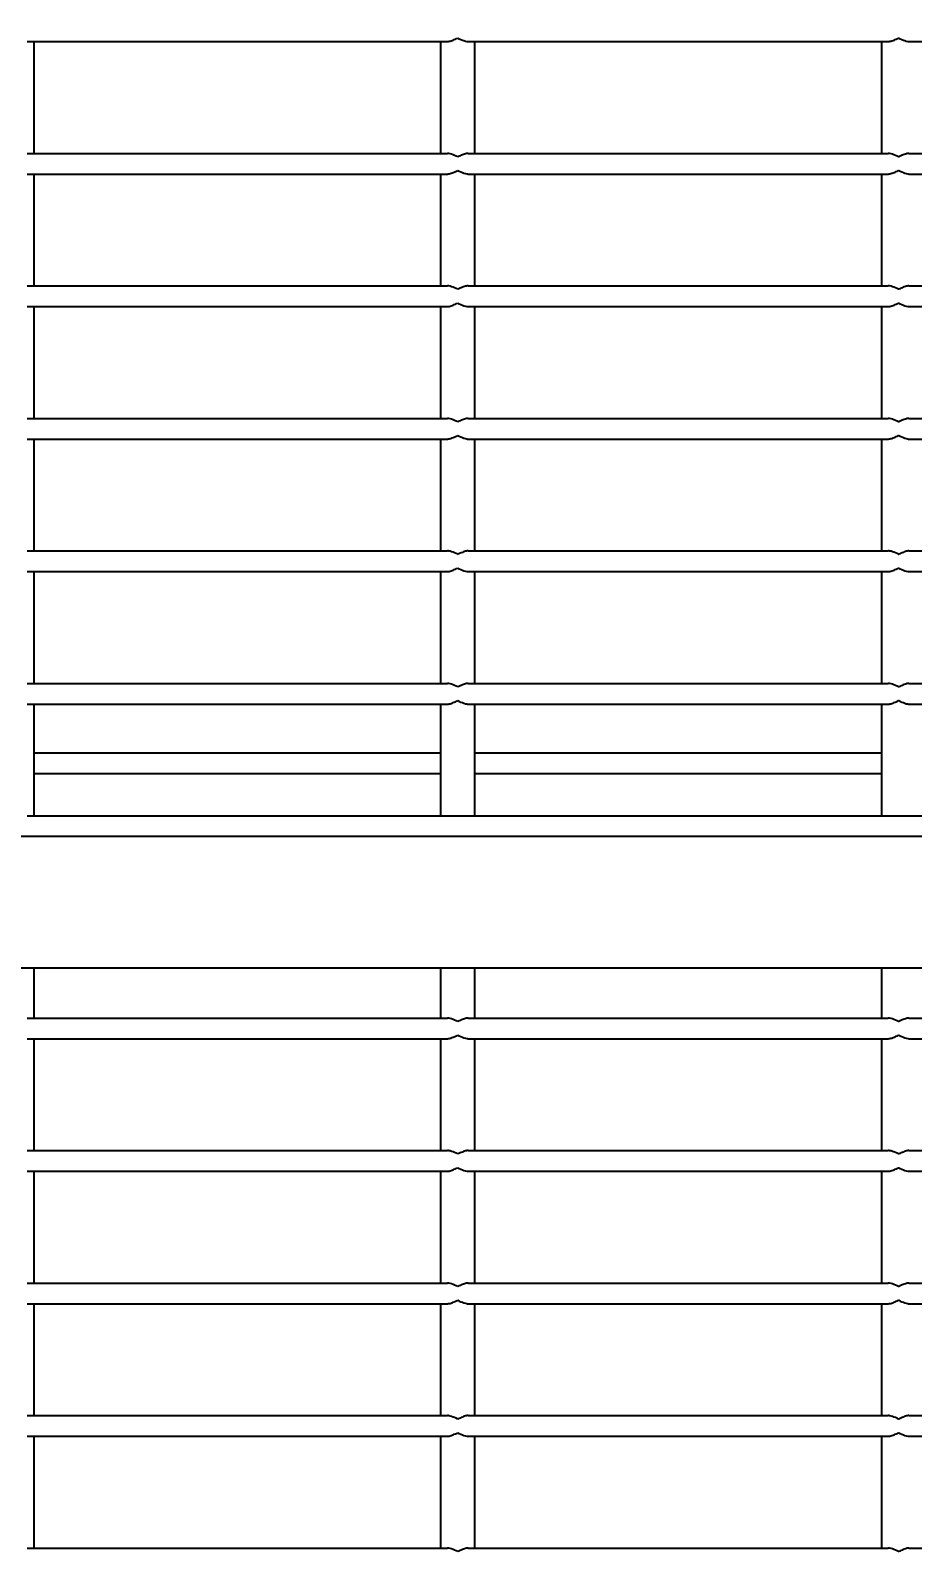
# Model space of a CAD drawing. Header units: millimetres. Extents: x 1293 to 41893, y 1011 to 26911.
# Drawn here: x 16412.8 to 16616, y 12370.5 to 12722.7 of the extents above; entities that cross this region are included whole.
import ezdxf

# ---------------------------------------------------------------- set-up
doc = ezdxf.new("R2010")
doc.units = ezdxf.units.MM
doc.header["$LTSCALE"] = 50
doc.layers.add('CAPA_1', color=7, linetype='Continuous')
doc.layers.add('PASILLOS', color=2, linetype='Continuous')
doc.styles.add('SLDTEXTSTYLE0', font='TXT', dxfattribs={"width": 0.75})
doc.dimstyles.new('SLDDIMSTYLE0', dxfattribs={"dimtxt": 100, "dimasz": 100, "dimexe": 0, "dimexo": 0.0625, "dimgap": 25, "dimtad": 2, "dimdec": 0, "dimrnd": 1e-09, "dimzin": 12, "dimdsep": 46, "dimtxsty": 'SLDTEXTSTYLE0', "dimsah": 1, "dimcen": 0.09, "dimadec": 0, "dimazin": 3, "dimtfac": 1, "dimtdec": 0, "dimtofl": 0, "dimtmove": 0, "dimatfit": 3, "dimfxl": 1, "dimfrac": 2, "dimtolj": 1, "dimtzin": 12, "dimarcsym": 0})

# ---------------------------------------------------------------- blocks, each defined once
blk = doc.blocks.new('_D_16')
at = {"layer": 'CAPA_1', "transparency": 16777216}
for p, q in [((7974.69, 13667.35), (7974.69, 9974.87)), ((18069.94, 13667.83), (18069.94, 9974.87)), ((7974.69, 10024.87), (18069.94, 10024.87))]:
    blk.add_line(p, q, dxfattribs=at)
for points in [[(7974.69, 10024.87), (8074.69, 10009.48), (8074.69, 10040.25)], [(18069.94, 10024.87), (17969.94, 10040.25), (17969.94, 10009.48)]]:
    blk.add_solid(points, dxfattribs=at)
at = {"layer": 'CAPA_1', "transparency": 16777216, "insert": (12837.59, 10153.77), "char_height": 100, "attachment_point": 1, "style": 'SLDTEXTSTYLE0'}
blk.add_mtext('10095', dxfattribs=at)

msp = doc.modelspace()

# ---------------------------------------------------------------- linework, layer by layer
at = {"layer": 'PASILLOS', "linetype": 'Continuous', "lineweight": 25}
for p, q in [((16412.0240732, 12720.1365573), (16508.8615732, 12720.1365573)), ((16413.6115732, 12694.3590573), (16413.6115732, 12720.1365573)), ((16507.2740732, 12720.1365573), (16507.2740732, 12694.3590573)), ((16513.6240732, 12720.1365573), (16610.4615732, 12720.1365573)), ((16515.2115732, 12694.3590573), (16515.2115732, 12720.1365573)), ((16608.8740732, 12720.1365573), (16608.8740732, 12694.3590573)), ((16615.2240732, 12720.1365573), (16712.0615732, 12720.1365573)), ((16412.0240732, 12694.3590573), (16508.8615732, 12694.3590573)), ((16513.6240732, 12694.3590573), (16610.4615732, 12694.3590573)), ((16615.2240732, 12694.3590573), (16712.0615732, 12694.3590573)), ((16412.0240732, 12689.5965573), (16508.8615732, 12689.5965573)), ((16413.6115732, 12663.8190573), (16413.6115732, 12689.5965573)), ((16507.2740732, 12689.5965573), (16507.2740732, 12663.8190573)), ((16513.6240732, 12689.5965573), (16610.4615732, 12689.5965573)), ((16515.2115732, 12663.8190573), (16515.2115732, 12689.5965573)), ((16608.8740732, 12689.5965573), (16608.8740732, 12663.8190573)), ((16615.2240732, 12689.5965573), (16712.0615732, 12689.5965573)), ((16412.0240732, 12663.8190573), (16508.8615732, 12663.8190573)), ((16513.6240732, 12663.8190573), (16610.4615732, 12663.8190573)), ((16615.2240732, 12663.8190573), (16712.0615732, 12663.8190573)), ((16412.0240732, 12659.0565573), (16508.8615732, 12659.0565573)), ((16413.6115732, 12633.2790573), (16413.6115732, 12659.0565573)), ((16507.2740732, 12659.0565573), (16507.2740732, 12633.2790573)), ((16513.6240732, 12659.0565573), (16610.4615732, 12659.0565573)), ((16515.2115732, 12633.2790573), (16515.2115732, 12659.0565573)), ((16608.8740732, 12659.0565573), (16608.8740732, 12633.2790573)), ((16615.2240732, 12659.0565573), (16712.0615732, 12659.0565573)), ((16412.0240732, 12633.2790573), (16508.8615732, 12633.2790573)), ((16513.6240732, 12633.2790573), (16610.4615732, 12633.2790573)), ((16615.2240732, 12633.2790573), (16712.0615732, 12633.2790573)), ((16412.0240732, 12628.5165573), (16508.8615732, 12628.5165573)), ((16413.6115732, 12602.7390573), (16413.6115732, 12628.5165573)), ((16507.2740732, 12628.5165573), (16507.2740732, 12602.7390573)), ((16513.6240732, 12628.5165573), (16610.4615732, 12628.5165573)), ((16515.2115732, 12602.7390573), (16515.2115732, 12628.5165573)), ((16608.8740732, 12628.5165573), (16608.8740732, 12602.7390573)), ((16615.2240732, 12628.5165573), (16712.0615732, 12628.5165573)), ((16412.0240732, 12602.7390573), (16508.8615732, 12602.7390573)), ((16513.6240732, 12602.7390573), (16610.4615732, 12602.7390573)), ((16615.2240732, 12602.7390573), (16712.0615732, 12602.7390573)), ((16412.0240732, 12597.9765573), (16508.8615732, 12597.9765573)), ((16413.6115732, 12572.1990573), (16413.6115732, 12597.9765573)), ((16507.2740732, 12597.9765573), (16507.2740732, 12572.1990573)), ((16513.6240732, 12597.9765573), (16610.4615732, 12597.9765573)), ((16515.2115732, 12572.1990573), (16515.2115732, 12597.9765573)), ((16608.8740732, 12597.9765573), (16608.8740732, 12572.1990573)), ((16615.2240732, 12597.9765573), (16712.0615732, 12597.9765573)), ((16412.0240732, 12572.1990573), (16508.8615732, 12572.1990573)), ((16513.6240732, 12572.1990573), (16610.4615732, 12572.1990573)), ((16615.2240732, 12572.1990573), (16712.0615732, 12572.1990573)), ((16412.0240732, 12567.4365573), (16508.8615732, 12567.4365573)), ((16413.6115732, 12541.6590573), (16413.6115732, 12567.4365573)), ((16507.2740732, 12567.4365573), (16507.2740732, 12541.6590573)), ((16513.6240732, 12567.4365573), (16610.4615732, 12567.4365573)), ((16515.2115732, 12541.6590573), (16515.2115732, 12567.4365573)), ((16608.8740732, 12567.4365573), (16608.8740732, 12541.6590573)), ((16615.2240732, 12567.4365573), (16712.0615732, 12567.4365573)), ((16413.6115732, 12556.1657243), (16507.2740732, 12556.1657243)), ((16515.2115732, 12556.1657243), (16608.8740732, 12556.1657243)), ((16413.6115732, 12551.4032243), (16507.2740732, 12551.4032243)), ((16515.2115732, 12551.4032243), (16608.8740732, 12551.4032243)), ((16412.0240732, 12541.6590573), (16508.8615732, 12541.6590573)), ((16508.8615732, 12541.6590573), (16513.6240732, 12541.6590573)), ((16513.6240732, 12541.6590573), (16610.4615732, 12541.6590573)), ((16610.4615732, 12541.6590573), (16615.2240732, 12541.6590573)), ((16615.2240732, 12541.6590573), (16712.0615732, 12541.6590573)), ((17041.4678232, 12536.8965573), (16285.8178232, 12536.8965573)), ((17041.4678232, 12506.5790573), (16285.8178232, 12506.5790573)), ((16413.6115732, 12495.0857243), (16413.6115732, 12506.5790573)), ((16507.2740732, 12506.5790573), (16507.2740732, 12495.0857243)), ((16515.2115732, 12495.0857243), (16515.2115732, 12506.5790573)), ((16608.8740732, 12506.5790573), (16608.8740732, 12495.0857243)), ((16412.0240732, 12495.0857243), (16508.8615732, 12495.0857243)), ((16513.6240732, 12495.0857243), (16610.4615732, 12495.0857243)), ((16615.2240732, 12495.0857243), (16712.0615732, 12495.0857243)), ((16412.0240732, 12490.3232243), (16508.8615732, 12490.3232243)), ((16413.6115732, 12464.5457243), (16413.6115732, 12490.3232243)), ((16507.2740732, 12490.3232243), (16507.2740732, 12464.5457243)), ((16513.6240732, 12490.3232243), (16610.4615732, 12490.3232243)), ((16515.2115732, 12464.5457243), (16515.2115732, 12490.3232243)), ((16608.8740732, 12490.3232243), (16608.8740732, 12464.5457243)), ((16615.2240732, 12490.3232243), (16712.0615732, 12490.3232243)), ((16412.0240732, 12464.5457243), (16508.8615732, 12464.5457243)), ((16513.6240732, 12464.5457243), (16610.4615732, 12464.5457243)), ((16615.2240732, 12464.5457243), (16712.0615732, 12464.5457243)), ((16412.0240732, 12459.7832243), (16508.8615732, 12459.7832243)), ((16413.6115732, 12434.0057243), (16413.6115732, 12459.7832243)), ((16507.2740732, 12459.7832243), (16507.2740732, 12434.0057243)), ((16513.6240732, 12459.7832243), (16610.4615732, 12459.7832243)), ((16515.2115732, 12434.0057243), (16515.2115732, 12459.7832243)), ((16608.8740732, 12459.7832243), (16608.8740732, 12434.0057243)), ((16615.2240732, 12459.7832243), (16712.0615732, 12459.7832243)), ((16412.0240732, 12434.0057243), (16508.8615732, 12434.0057243)), ((16513.6240732, 12434.0057243), (16610.4615732, 12434.0057243)), ((16615.2240732, 12434.0057243), (16712.0615732, 12434.0057243)), ((16412.0240732, 12429.2432243), (16508.8615732, 12429.2432243)), ((16413.6115732, 12403.4657243), (16413.6115732, 12429.2432243)), ((16507.2740732, 12429.2432243), (16507.2740732, 12403.4657243)), ((16513.6240732, 12429.2432243), (16610.4615732, 12429.2432243)), ((16515.2115732, 12403.4657243), (16515.2115732, 12429.2432243)), ((16608.8740732, 12429.2432243), (16608.8740732, 12403.4657243)), ((16615.2240732, 12429.2432243), (16712.0615732, 12429.2432243)), ((16412.0240732, 12403.4657243), (16508.8615732, 12403.4657243)), ((16513.6240732, 12403.4657243), (16610.4615732, 12403.4657243)), ((16615.2240732, 12403.4657243), (16712.0615732, 12403.4657243)), ((16412.0240732, 12398.7032243), (16508.8615732, 12398.7032243)), ((16413.6115732, 12372.9257243), (16413.6115732, 12398.7032243)), ((16507.2740732, 12398.7032243), (16507.2740732, 12372.9257243)), ((16513.6240732, 12398.7032243), (16610.4615732, 12398.7032243)), ((16515.2115732, 12372.9257243), (16515.2115732, 12398.7032243)), ((16608.8740732, 12398.7032243), (16608.8740732, 12372.9257243)), ((16615.2240732, 12398.7032243), (16712.0615732, 12398.7032243)), ((16412.0240732, 12372.9257243), (16508.8615732, 12372.9257243)), ((16513.6240732, 12372.9257243), (16610.4615732, 12372.9257243)), ((16615.2240732, 12372.9257243), (16712.0615732, 12372.9257243))]:
    msp.add_line(p, q, dxfattribs=at)
for points, knots in [([(16508.8615732, 12720.1365573), (16508.988376, 12720.1463994), (16509.4042281, 12720.1786769), (16510.2068173, 12720.470888), (16510.8838178, 12720.7697484), (16511.2389892, 12720.9285926), (16511.2428232, 12720.9303073)], [0, 0, 0, 0, 0.1723614537, 0.5652622384, 0.9953071929, 1, 1, 1, 1]), ([(16511.2428232, 12720.9303073), (16511.246657, 12720.9285927), (16511.7265646, 12720.7139714), (16512.439838, 12720.3955654), (16513.2238008, 12720.1610486), (16513.5249339, 12720.1426233), (16513.6240732, 12720.1365573)], [0, 0, 0, 0, 0.0046971273, 0.5879730074, 0.8643521995, 1, 1, 1, 1]), ([(16610.4615732, 12720.1365573), (16610.588376, 12720.1463994), (16611.0042281, 12720.1786769), (16611.8068173, 12720.470888), (16612.4838178, 12720.7697484), (16612.8389892, 12720.9285926), (16612.8428232, 12720.9303073)], [0, 0, 0, 0, 0.1723614537, 0.5652622384, 0.9953071929, 1, 1, 1, 1]), ([(16612.8428232, 12720.9303073), (16612.846657, 12720.9285927), (16613.3265646, 12720.7139714), (16614.039838, 12720.3955654), (16614.8238008, 12720.1610486), (16615.1249339, 12720.1426233), (16615.2240732, 12720.1365573)], [0, 0, 0, 0, 0.0046971273, 0.5879730074, 0.8643521995, 1, 1, 1, 1]), ([(16511.2428232, 12693.5653073), (16511.2389893, 12693.5670218), (16510.7590818, 12693.7816431), (16510.0458083, 12694.1000491), (16509.2618455, 12694.334566), (16508.9607124, 12694.3529913), (16508.8615732, 12694.3590573)], [0, 0, 0, 0, 0.0046971273, 0.5879730073, 0.8643521995, 1, 1, 1, 1]), ([(16513.6240732, 12694.3590573), (16513.4972703, 12694.3492151), (16513.0814182, 12694.3169377), (16512.278829, 12694.0247266), (16511.6018285, 12693.7258662), (16511.2466571, 12693.5670219), (16511.2428232, 12693.5653073)], [0, 0, 0, 0, 0.1723614537, 0.5652622384, 0.9953071929, 1, 1, 1, 1]), ([(16612.8428232, 12693.5653073), (16612.8389893, 12693.5670218), (16612.3590818, 12693.7816431), (16611.6458083, 12694.1000491), (16610.8618455, 12694.334566), (16610.5607124, 12694.3529913), (16610.4615732, 12694.3590573)], [0, 0, 0, 0, 0.0046971273, 0.5879730074, 0.8643521995, 1, 1, 1, 1]), ([(16615.2240732, 12694.3590573), (16615.0972703, 12694.3492151), (16614.6814182, 12694.3169377), (16613.878829, 12694.0247266), (16613.2018285, 12693.7258662), (16612.8466571, 12693.5670219), (16612.8428232, 12693.5653073)], [0, 0, 0, 0, 0.1723614537, 0.5652622384, 0.9953071929, 1, 1, 1, 1]), ([(16508.8615732, 12689.5965573), (16508.988376, 12689.6063994), (16509.4042281, 12689.6386769), (16510.2068173, 12689.930888), (16510.8838178, 12690.2297484), (16511.2389892, 12690.3885926), (16511.2428232, 12690.3903073)], [0, 0, 0, 0, 0.1723614537, 0.5652622384, 0.9953071929, 1, 1, 1, 1]), ([(16511.2428232, 12690.3903073), (16511.246657, 12690.3885927), (16511.7265646, 12690.1739714), (16512.439838, 12689.8555654), (16513.2238008, 12689.6210486), (16513.5249339, 12689.6026233), (16513.6240732, 12689.5965573)], [0, 0, 0, 0, 0.0046971273, 0.5879730074, 0.8643521995, 1, 1, 1, 1]), ([(16610.4615732, 12689.5965573), (16610.588376, 12689.6063994), (16611.0042281, 12689.6386769), (16611.8068173, 12689.930888), (16612.4838178, 12690.2297484), (16612.8389892, 12690.3885926), (16612.8428232, 12690.3903073)], [0, 0, 0, 0, 0.1723614537, 0.5652622384, 0.9953071929, 1, 1, 1, 1]), ([(16612.8428232, 12690.3903073), (16612.846657, 12690.3885927), (16613.3265646, 12690.1739714), (16614.039838, 12689.8555654), (16614.8238008, 12689.6210486), (16615.1249339, 12689.6026233), (16615.2240732, 12689.5965573)], [0, 0, 0, 0, 0.0046971273, 0.5879730074, 0.8643521995, 1, 1, 1, 1]), ([(16511.2428232, 12663.0253073), (16511.2389893, 12663.0270218), (16510.7590818, 12663.2416431), (16510.0458083, 12663.5600491), (16509.2618455, 12663.794566), (16508.9607124, 12663.8129913), (16508.8615732, 12663.8190573)], [0, 0, 0, 0, 0.0046971273, 0.5879730073, 0.8643521995, 1, 1, 1, 1]), ([(16513.6240732, 12663.8190573), (16513.4972703, 12663.8092151), (16513.0814182, 12663.7769377), (16512.278829, 12663.4847266), (16511.6018285, 12663.1858662), (16511.2466571, 12663.0270219), (16511.2428232, 12663.0253073)], [0, 0, 0, 0, 0.17236145369, 0.56526223838, 0.99530719289, 1, 1, 1, 1]), ([(16612.8428232, 12663.0253073), (16612.8389893, 12663.0270218), (16612.3590818, 12663.2416431), (16611.6458083, 12663.5600491), (16610.8618455, 12663.794566), (16610.5607124, 12663.8129913), (16610.4615732, 12663.8190573)], [0, 0, 0, 0, 0.0046971273, 0.5879730074, 0.8643521995, 1, 1, 1, 1]), ([(16615.2240732, 12663.8190573), (16615.0972703, 12663.8092151), (16614.6814182, 12663.7769377), (16613.878829, 12663.4847266), (16613.2018285, 12663.1858662), (16612.8466571, 12663.0270219), (16612.8428232, 12663.0253073)], [0, 0, 0, 0, 0.1723614537, 0.5652622384, 0.9953071929, 1, 1, 1, 1]), ([(16508.8615732, 12659.0565573), (16508.988376, 12659.0663994), (16509.4042281, 12659.0986769), (16510.2068173, 12659.390888), (16510.8838178, 12659.6897484), (16511.2389892, 12659.8485926), (16511.2428232, 12659.8503073)], [0, 0, 0, 0, 0.1723614537, 0.5652622384, 0.9953071929, 1, 1, 1, 1]), ([(16511.2428232, 12659.8503073), (16511.246657, 12659.8485927), (16511.7265646, 12659.6339714), (16512.439838, 12659.3155654), (16513.2238008, 12659.0810486), (16513.5249339, 12659.0626233), (16513.6240732, 12659.0565573)], [0, 0, 0, 0, 0.0046971273, 0.5879730074, 0.8643521995, 1, 1, 1, 1]), ([(16610.4615732, 12659.0565573), (16610.588376, 12659.0663994), (16611.0042281, 12659.0986769), (16611.8068173, 12659.390888), (16612.4838178, 12659.6897484), (16612.8389892, 12659.8485926), (16612.8428232, 12659.8503073)], [0, 0, 0, 0, 0.1723614537, 0.5652622384, 0.9953071929, 1, 1, 1, 1]), ([(16612.8428232, 12659.8503073), (16612.846657, 12659.8485927), (16613.3265646, 12659.6339714), (16614.039838, 12659.3155654), (16614.8238008, 12659.0810486), (16615.1249339, 12659.0626233), (16615.2240732, 12659.0565573)], [0, 0, 0, 0, 0.0046971273, 0.5879730074, 0.8643521995, 1, 1, 1, 1]), ([(16511.2428232, 12632.4853073), (16511.2389893, 12632.4870218), (16510.7590818, 12632.7016431), (16510.0458083, 12633.0200491), (16509.2618455, 12633.254566), (16508.9607124, 12633.2729913), (16508.8615732, 12633.2790573)], [0, 0, 0, 0, 0.0046971273, 0.5879730073, 0.8643521995, 1, 1, 1, 1]), ([(16513.6240732, 12633.2790573), (16513.4972703, 12633.2692151), (16513.0814182, 12633.2369377), (16512.278829, 12632.9447266), (16511.6018285, 12632.6458662), (16511.2466571, 12632.4870219), (16511.2428232, 12632.4853073)], [0, 0, 0, 0, 0.1723614537, 0.5652622384, 0.9953071929, 1, 1, 1, 1]), ([(16612.8428232, 12632.4853073), (16612.8389893, 12632.4870218), (16612.3590818, 12632.7016431), (16611.6458083, 12633.0200491), (16610.8618455, 12633.254566), (16610.5607124, 12633.2729913), (16610.4615732, 12633.2790573)], [0, 0, 0, 0, 0.0046971273, 0.5879730074, 0.8643521995, 1, 1, 1, 1]), ([(16615.2240732, 12633.2790573), (16615.0972703, 12633.2692151), (16614.6814182, 12633.2369377), (16613.878829, 12632.9447266), (16613.2018285, 12632.6458662), (16612.8466571, 12632.4870219), (16612.8428232, 12632.4853073)], [0, 0, 0, 0, 0.1723614537, 0.5652622384, 0.9953071929, 1, 1, 1, 1]), ([(16508.8615732, 12628.5165573), (16508.988376, 12628.5263994), (16509.4042281, 12628.5586769), (16510.2068173, 12628.850888), (16510.8838178, 12629.1497484), (16511.2389892, 12629.3085926), (16511.2428232, 12629.3103073)], [0, 0, 0, 0, 0.1723614537, 0.5652622384, 0.9953071929, 1, 1, 1, 1]), ([(16511.2428232, 12629.3103073), (16511.246657, 12629.3085927), (16511.7265646, 12629.0939714), (16512.439838, 12628.7755654), (16513.2238008, 12628.5410486), (16513.5249339, 12628.5226233), (16513.6240732, 12628.5165573)], [0, 0, 0, 0, 0.0046971273, 0.5879730074, 0.8643521995, 1, 1, 1, 1]), ([(16610.4615732, 12628.5165573), (16610.588376, 12628.5263994), (16611.0042281, 12628.5586769), (16611.8068173, 12628.850888), (16612.4838178, 12629.1497484), (16612.8389892, 12629.3085926), (16612.8428232, 12629.3103073)], [0, 0, 0, 0, 0.17236145372, 0.56526223842, 0.99530719289, 1, 1, 1, 1]), ([(16612.8428232, 12629.3103073), (16612.846657, 12629.3085927), (16613.3265646, 12629.0939714), (16614.039838, 12628.7755654), (16614.8238008, 12628.5410486), (16615.1249339, 12628.5226233), (16615.2240732, 12628.5165573)], [0, 0, 0, 0, 0.0046971273, 0.5879730074, 0.8643521995, 1, 1, 1, 1]), ([(16511.2428232, 12601.9453073), (16511.2389893, 12601.9470218), (16510.7590818, 12602.1616431), (16510.0458083, 12602.4800491), (16509.2618455, 12602.714566), (16508.9607124, 12602.7329913), (16508.8615732, 12602.7390573)], [0, 0, 0, 0, 0.0046971273, 0.5879730073, 0.8643521995, 1, 1, 1, 1]), ([(16513.6240732, 12602.7390573), (16513.4972703, 12602.7292151), (16513.0814182, 12602.6969377), (16512.278829, 12602.4047266), (16511.6018285, 12602.1058662), (16511.2466571, 12601.9470219), (16511.2428232, 12601.9453073)], [0, 0, 0, 0, 0.1723614537, 0.5652622384, 0.9953071929, 1, 1, 1, 1]), ([(16612.8428232, 12601.9453073), (16612.8389893, 12601.9470218), (16612.3590818, 12602.1616431), (16611.6458083, 12602.4800491), (16610.8618455, 12602.714566), (16610.5607124, 12602.7329913), (16610.4615732, 12602.7390573)], [0, 0, 0, 0, 0.0046971273, 0.5879730074, 0.8643521995, 1, 1, 1, 1]), ([(16615.2240732, 12602.7390573), (16615.0972703, 12602.7292151), (16614.6814182, 12602.6969377), (16613.878829, 12602.4047266), (16613.2018285, 12602.1058662), (16612.8466571, 12601.9470219), (16612.8428232, 12601.9453073)], [0, 0, 0, 0, 0.1723614537, 0.5652622384, 0.9953071929, 1, 1, 1, 1]), ([(16508.8615732, 12597.9765573), (16508.988376, 12597.9863994), (16509.4042281, 12598.0186769), (16510.2068173, 12598.310888), (16510.8838178, 12598.6097484), (16511.2389892, 12598.7685926), (16511.2428232, 12598.7703073)], [0, 0, 0, 0, 0.1723614537, 0.5652622384, 0.9953071929, 1, 1, 1, 1]), ([(16511.2428232, 12598.7703073), (16511.246657, 12598.7685927), (16511.7265646, 12598.5539714), (16512.439838, 12598.2355654), (16513.2238008, 12598.0010486), (16513.5249339, 12597.9826233), (16513.6240732, 12597.9765573)], [0, 0, 0, 0, 0.0046971273, 0.5879730074, 0.8643521995, 1, 1, 1, 1]), ([(16610.4615732, 12597.9765573), (16610.588376, 12597.9863994), (16611.0042281, 12598.0186769), (16611.8068173, 12598.310888), (16612.4838178, 12598.6097484), (16612.8389892, 12598.7685926), (16612.8428232, 12598.7703073)], [0, 0, 0, 0, 0.17236145372, 0.56526223842, 0.99530719289, 1, 1, 1, 1]), ([(16612.8428232, 12598.7703073), (16612.846657, 12598.7685927), (16613.3265646, 12598.5539714), (16614.039838, 12598.2355654), (16614.8238008, 12598.0010486), (16615.1249339, 12597.9826233), (16615.2240732, 12597.9765573)], [0, 0, 0, 0, 0.0046971273, 0.5879730074, 0.8643521995, 1, 1, 1, 1]), ([(16511.2428232, 12571.4053073), (16511.2389893, 12571.4070218), (16510.7590818, 12571.6216431), (16510.0458083, 12571.9400491), (16509.2618455, 12572.174566), (16508.9607124, 12572.1929913), (16508.8615732, 12572.1990573)], [0, 0, 0, 0, 0.0046971273, 0.5879730073, 0.8643521995, 1, 1, 1, 1]), ([(16513.6240732, 12572.1990573), (16513.4972703, 12572.1892151), (16513.0814182, 12572.1569377), (16512.278829, 12571.8647266), (16511.6018285, 12571.5658662), (16511.2466571, 12571.4070219), (16511.2428232, 12571.4053073)], [0, 0, 0, 0, 0.1723614537, 0.5652622384, 0.9953071929, 1, 1, 1, 1]), ([(16612.8428232, 12571.4053073), (16612.8389893, 12571.4070218), (16612.3590818, 12571.6216431), (16611.6458083, 12571.9400491), (16610.8618455, 12572.174566), (16610.5607124, 12572.1929913), (16610.4615732, 12572.1990573)], [0, 0, 0, 0, 0.0046971273, 0.5879730074, 0.8643521995, 1, 1, 1, 1]), ([(16615.2240732, 12572.1990573), (16615.0972703, 12572.1892151), (16614.6814182, 12572.1569377), (16613.878829, 12571.8647266), (16613.2018285, 12571.5658662), (16612.8466571, 12571.4070219), (16612.8428232, 12571.4053073)], [0, 0, 0, 0, 0.1723614537, 0.5652622384, 0.9953071929, 1, 1, 1, 1]), ([(16508.8615732, 12567.4365573), (16508.988376, 12567.4463994), (16509.4042281, 12567.4786769), (16510.2068173, 12567.770888), (16510.8838178, 12568.0697484), (16511.2389892, 12568.2285926), (16511.2428232, 12568.2303073)], [0, 0, 0, 0, 0.1723614537, 0.5652622384, 0.9953071929, 1, 1, 1, 1]), ([(16511.2428232, 12568.2303073), (16511.246657, 12568.2285927), (16511.7265646, 12568.0139714), (16512.439838, 12567.6955654), (16513.2238008, 12567.4610486), (16513.5249339, 12567.4426233), (16513.6240732, 12567.4365573)], [0, 0, 0, 0, 0.0046971273, 0.5879730074, 0.8643521995, 1, 1, 1, 1]), ([(16610.4615732, 12567.4365573), (16610.588376, 12567.4463994), (16611.0042281, 12567.4786769), (16611.8068173, 12567.770888), (16612.4838178, 12568.0697484), (16612.8389892, 12568.2285926), (16612.8428232, 12568.2303073)], [0, 0, 0, 0, 0.17236145372, 0.56526223842, 0.99530719289, 1, 1, 1, 1]), ([(16612.8428232, 12568.2303073), (16612.846657, 12568.2285927), (16613.3265646, 12568.0139714), (16614.039838, 12567.6955654), (16614.8238008, 12567.4610486), (16615.1249339, 12567.4426233), (16615.2240732, 12567.4365573)], [0, 0, 0, 0, 0.0046971273, 0.5879730074, 0.8643521995, 1, 1, 1, 1]), ([(16511.2428232, 12494.2919743), (16511.2389893, 12494.2936889), (16510.7590818, 12494.5083102), (16510.0458083, 12494.8267162), (16509.2618455, 12495.061233), (16508.9607124, 12495.0796583), (16508.8615732, 12495.0857243)], [0, 0, 0, 0, 0.0046971273, 0.5879730073, 0.8643521995, 1, 1, 1, 1]), ([(16513.6240732, 12495.0857243), (16513.4972703, 12495.0758822), (16513.0814182, 12495.0436047), (16512.278829, 12494.7513936), (16511.6018285, 12494.4525332), (16511.2466571, 12494.293689), (16511.2428232, 12494.2919743)], [0, 0, 0, 0, 0.1723614537, 0.5652622384, 0.9953071929, 1, 1, 1, 1]), ([(16612.8428232, 12494.2919743), (16612.8389893, 12494.2936889), (16612.3590818, 12494.5083102), (16611.6458083, 12494.8267162), (16610.8618455, 12495.061233), (16610.5607124, 12495.0796583), (16610.4615732, 12495.0857243)], [0, 0, 0, 0, 0.0046971273, 0.5879730074, 0.8643521995, 1, 1, 1, 1]), ([(16615.2240732, 12495.0857243), (16615.0972703, 12495.0758822), (16614.6814182, 12495.0436047), (16613.878829, 12494.7513936), (16613.2018285, 12494.4525332), (16612.8466571, 12494.293689), (16612.8428232, 12494.2919743)], [0, 0, 0, 0, 0.1723614537, 0.5652622384, 0.9953071929, 1, 1, 1, 1]), ([(16508.8615732, 12490.3232243), (16508.988376, 12490.3330665), (16509.4042281, 12490.3653439), (16510.2068173, 12490.657555), (16510.8838178, 12490.9564155), (16511.2389892, 12491.1152597), (16511.2428232, 12491.1169743)], [0, 0, 0, 0, 0.1723614537, 0.5652622384, 0.9953071929, 1, 1, 1, 1]), ([(16511.2428232, 12491.1169743), (16511.246657, 12491.1152598), (16511.7265646, 12490.9006385), (16512.439838, 12490.5822325), (16513.2238008, 12490.3477156), (16513.5249339, 12490.3292903), (16513.6240732, 12490.3232243)], [0, 0, 0, 0, 0.0046971273, 0.5879730074, 0.8643521995, 1, 1, 1, 1]), ([(16610.4615732, 12490.3232243), (16610.588376, 12490.3330665), (16611.0042281, 12490.3653439), (16611.8068173, 12490.657555), (16612.4838178, 12490.9564155), (16612.8389892, 12491.1152597), (16612.8428232, 12491.1169743)], [0, 0, 0, 0, 0.1723614537, 0.5652622384, 0.9953071929, 1, 1, 1, 1]), ([(16612.8428232, 12491.1169743), (16612.846657, 12491.1152598), (16613.3265646, 12490.9006385), (16614.039838, 12490.5822325), (16614.8238008, 12490.3477156), (16615.1249339, 12490.3292903), (16615.2240732, 12490.3232243)], [0, 0, 0, 0, 0.00469712726, 0.58797300742, 0.86435219951, 1, 1, 1, 1]), ([(16511.2428232, 12463.7519743), (16511.2389893, 12463.7536889), (16510.7590818, 12463.9683102), (16510.0458083, 12464.2867162), (16509.2618455, 12464.521233), (16508.9607124, 12464.5396583), (16508.8615732, 12464.5457243)], [0, 0, 0, 0, 0.0046971273, 0.5879730073, 0.8643521995, 1, 1, 1, 1]), ([(16513.6240732, 12464.5457243), (16513.4972703, 12464.5358822), (16513.0814182, 12464.5036047), (16512.278829, 12464.2113936), (16511.6018285, 12463.9125332), (16511.2466571, 12463.753689), (16511.2428232, 12463.7519743)], [0, 0, 0, 0, 0.1723614537, 0.5652622384, 0.9953071929, 1, 1, 1, 1]), ([(16612.8428232, 12463.7519743), (16612.8389893, 12463.7536889), (16612.3590818, 12463.9683102), (16611.6458083, 12464.2867162), (16610.8618455, 12464.521233), (16610.5607124, 12464.5396583), (16610.4615732, 12464.5457243)], [0, 0, 0, 0, 0.0046971273, 0.5879730074, 0.8643521995, 1, 1, 1, 1]), ([(16615.2240732, 12464.5457243), (16615.0972703, 12464.5358822), (16614.6814182, 12464.5036047), (16613.878829, 12464.2113936), (16613.2018285, 12463.9125332), (16612.8466571, 12463.753689), (16612.8428232, 12463.7519743)], [0, 0, 0, 0, 0.1723614537, 0.5652622384, 0.9953071929, 1, 1, 1, 1]), ([(16508.8615732, 12459.7832243), (16508.988376, 12459.7930665), (16509.4042281, 12459.8253439), (16510.2068173, 12460.117555), (16510.8838178, 12460.4164155), (16511.2389892, 12460.5752597), (16511.2428232, 12460.5769743)], [0, 0, 0, 0, 0.1723614537, 0.5652622384, 0.9953071929, 1, 1, 1, 1]), ([(16511.2428232, 12460.5769743), (16511.246657, 12460.5752598), (16511.7265646, 12460.3606385), (16512.439838, 12460.0422325), (16513.2238008, 12459.8077156), (16513.5249339, 12459.7892903), (16513.6240732, 12459.7832243)], [0, 0, 0, 0, 0.0046971273, 0.5879730074, 0.8643521995, 1, 1, 1, 1]), ([(16610.4615732, 12459.7832243), (16610.588376, 12459.7930665), (16611.0042281, 12459.8253439), (16611.8068173, 12460.117555), (16612.4838178, 12460.4164155), (16612.8389892, 12460.5752597), (16612.8428232, 12460.5769743)], [0, 0, 0, 0, 0.1723614537, 0.5652622384, 0.9953071929, 1, 1, 1, 1]), ([(16612.8428232, 12460.5769743), (16612.846657, 12460.5752598), (16613.3265646, 12460.3606385), (16614.039838, 12460.0422325), (16614.8238008, 12459.8077156), (16615.1249339, 12459.7892903), (16615.2240732, 12459.7832243)], [0, 0, 0, 0, 0.0046971273, 0.5879730074, 0.8643521995, 1, 1, 1, 1]), ([(16511.2428232, 12433.2119743), (16511.2389893, 12433.2136889), (16510.7590818, 12433.4283102), (16510.0458083, 12433.7467162), (16509.2618455, 12433.981233), (16508.9607124, 12433.9996583), (16508.8615732, 12434.0057243)], [0, 0, 0, 0, 0.0046971273, 0.5879730073, 0.8643521995, 1, 1, 1, 1]), ([(16513.6240732, 12434.0057243), (16513.4972703, 12433.9958822), (16513.0814182, 12433.9636047), (16512.278829, 12433.6713936), (16511.6018285, 12433.3725332), (16511.2466571, 12433.213689), (16511.2428232, 12433.2119743)], [0, 0, 0, 0, 0.1723614537, 0.5652622384, 0.9953071929, 1, 1, 1, 1]), ([(16612.8428232, 12433.2119743), (16612.8389893, 12433.2136889), (16612.3590818, 12433.4283102), (16611.6458083, 12433.7467162), (16610.8618455, 12433.981233), (16610.5607124, 12433.9996583), (16610.4615732, 12434.0057243)], [0, 0, 0, 0, 0.0046971273, 0.5879730074, 0.8643521995, 1, 1, 1, 1]), ([(16615.2240732, 12434.0057243), (16615.0972703, 12433.9958822), (16614.6814182, 12433.9636047), (16613.878829, 12433.6713936), (16613.2018285, 12433.3725332), (16612.8466571, 12433.213689), (16612.8428232, 12433.2119743)], [0, 0, 0, 0, 0.1723614537, 0.5652622384, 0.9953071929, 1, 1, 1, 1]), ([(16508.8615732, 12429.2432243), (16508.988376, 12429.2530665), (16509.4042281, 12429.2853439), (16510.2068173, 12429.577555), (16510.8838178, 12429.8764155), (16511.2389892, 12430.0352597), (16511.2428232, 12430.0369743)], [0, 0, 0, 0, 0.1723614537, 0.5652622384, 0.9953071929, 1, 1, 1, 1]), ([(16511.2428232, 12430.0369743), (16511.246657, 12430.0352598), (16511.7265646, 12429.8206385), (16512.439838, 12429.5022325), (16513.2238008, 12429.2677156), (16513.5249339, 12429.2492903), (16513.6240732, 12429.2432243)], [0, 0, 0, 0, 0.0046971273, 0.5879730074, 0.8643521995, 1, 1, 1, 1]), ([(16610.4615732, 12429.2432243), (16610.588376, 12429.2530665), (16611.0042281, 12429.2853439), (16611.8068173, 12429.577555), (16612.4838178, 12429.8764155), (16612.8389892, 12430.0352597), (16612.8428232, 12430.0369743)], [0, 0, 0, 0, 0.1723614537, 0.5652622384, 0.9953071929, 1, 1, 1, 1]), ([(16612.8428232, 12430.0369743), (16612.846657, 12430.0352598), (16613.3265646, 12429.8206385), (16614.039838, 12429.5022325), (16614.8238008, 12429.2677156), (16615.1249339, 12429.2492903), (16615.2240732, 12429.2432243)], [0, 0, 0, 0, 0.00469712726, 0.58797300742, 0.86435219951, 1, 1, 1, 1]), ([(16511.2428232, 12402.6719743), (16511.2389893, 12402.6736889), (16510.7590818, 12402.8883102), (16510.0458083, 12403.2067162), (16509.2618455, 12403.441233), (16508.9607124, 12403.4596583), (16508.8615732, 12403.4657243)], [0, 0, 0, 0, 0.0046971273, 0.5879730073, 0.8643521995, 1, 1, 1, 1]), ([(16513.6240732, 12403.4657243), (16513.4972703, 12403.4558822), (16513.0814182, 12403.4236047), (16512.278829, 12403.1313936), (16511.6018285, 12402.8325332), (16511.2466571, 12402.673689), (16511.2428232, 12402.6719743)], [0, 0, 0, 0, 0.1723614537, 0.5652622384, 0.9953071929, 1, 1, 1, 1]), ([(16612.8428232, 12402.6719743), (16612.8389893, 12402.6736889), (16612.3590818, 12402.8883102), (16611.6458083, 12403.2067162), (16610.8618455, 12403.441233), (16610.5607124, 12403.4596583), (16610.4615732, 12403.4657243)], [0, 0, 0, 0, 0.0046971273, 0.5879730074, 0.8643521995, 1, 1, 1, 1]), ([(16615.2240732, 12403.4657243), (16615.0972703, 12403.4558822), (16614.6814182, 12403.4236047), (16613.878829, 12403.1313936), (16613.2018285, 12402.8325332), (16612.8466571, 12402.673689), (16612.8428232, 12402.6719743)], [0, 0, 0, 0, 0.1723614537, 0.5652622384, 0.9953071929, 1, 1, 1, 1]), ([(16508.8615732, 12398.7032243), (16508.988376, 12398.7130665), (16509.4042281, 12398.7453439), (16510.2068173, 12399.037555), (16510.8838178, 12399.3364155), (16511.2389892, 12399.4952597), (16511.2428232, 12399.4969743)], [0, 0, 0, 0, 0.1723614537, 0.5652622384, 0.9953071929, 1, 1, 1, 1]), ([(16511.2428232, 12399.4969743), (16511.246657, 12399.4952598), (16511.7265646, 12399.2806385), (16512.439838, 12398.9622325), (16513.2238008, 12398.7277156), (16513.5249339, 12398.7092903), (16513.6240732, 12398.7032243)], [0, 0, 0, 0, 0.0046971273, 0.5879730074, 0.8643521995, 1, 1, 1, 1]), ([(16610.4615732, 12398.7032243), (16610.588376, 12398.7130665), (16611.0042281, 12398.7453439), (16611.8068173, 12399.037555), (16612.4838178, 12399.3364155), (16612.8389892, 12399.4952597), (16612.8428232, 12399.4969743)], [0, 0, 0, 0, 0.1723614537, 0.5652622384, 0.9953071929, 1, 1, 1, 1]), ([(16612.8428232, 12399.4969743), (16612.846657, 12399.4952598), (16613.3265646, 12399.2806385), (16614.039838, 12398.9622325), (16614.8238008, 12398.7277156), (16615.1249339, 12398.7092903), (16615.2240732, 12398.7032243)], [0, 0, 0, 0, 0.00469712726, 0.58797300742, 0.86435219951, 1, 1, 1, 1]), ([(16511.2428232, 12372.1319743), (16511.2389893, 12372.1336889), (16510.7590818, 12372.3483102), (16510.0458083, 12372.6667162), (16509.2618455, 12372.901233), (16508.9607124, 12372.9196583), (16508.8615732, 12372.9257243)], [0, 0, 0, 0, 0.0046971273, 0.5879730073, 0.8643521995, 1, 1, 1, 1]), ([(16513.6240732, 12372.9257243), (16513.4972703, 12372.9158822), (16513.0814182, 12372.8836047), (16512.278829, 12372.5913936), (16511.6018285, 12372.2925332), (16511.2466571, 12372.133689), (16511.2428232, 12372.1319743)], [0, 0, 0, 0, 0.1723614537, 0.5652622384, 0.9953071929, 1, 1, 1, 1]), ([(16612.8428232, 12372.1319743), (16612.8389893, 12372.1336889), (16612.3590818, 12372.3483102), (16611.6458083, 12372.6667162), (16610.8618455, 12372.901233), (16610.5607124, 12372.9196583), (16610.4615732, 12372.9257243)], [0, 0, 0, 0, 0.0046971273, 0.5879730074, 0.8643521995, 1, 1, 1, 1]), ([(16615.2240732, 12372.9257243), (16615.0972703, 12372.9158822), (16614.6814182, 12372.8836047), (16613.878829, 12372.5913936), (16613.2018285, 12372.2925332), (16612.8466571, 12372.133689), (16612.8428232, 12372.1319743)], [0, 0, 0, 0, 0.1723614537, 0.5652622384, 0.9953071929, 1, 1, 1, 1])]:
    msp.add_open_spline(points, degree=3, knots=knots, dxfattribs=at)

# ---------------------------------------------------------------- dimensions: what is measured, and where the dimension line sits
at = {"layer": 'CAPA_1'}
dim = msp.add_linear_dim(base=(18069.9378232, 10024.8657267), p1=(7974.6878232, 13730.853389), p2=(18069.9378232, 13731.328389), dimstyle='SLDDIMSTYLE0', dxfattribs=at)
dim.commit()
dim.dimension.update_dxf_attribs({"geometry": '_D_16', "text_midpoint": (13022.3128232, 10024.8657267), "dimtype": 160})

doc.saveas('drawing.dxf')
